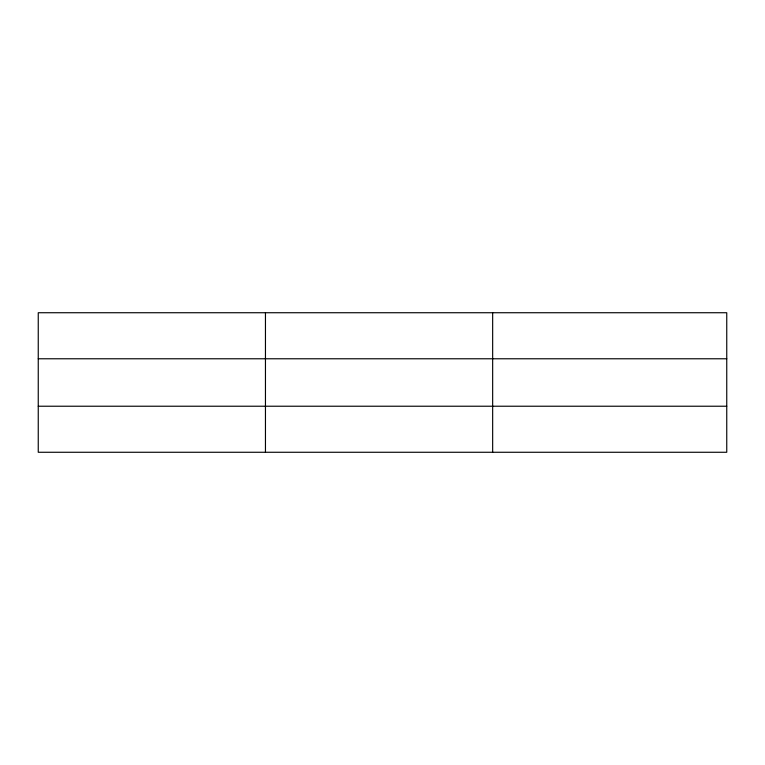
<?xml version="1.0" encoding="UTF-8"?>
<svg xmlns="http://www.w3.org/2000/svg" width="765" height="765" viewBox="0 0 765 765"><rect width="100%" height="100%" fill="white"/><g stroke="black" fill="none" stroke-linecap="round" stroke-linejoin="round"><path stroke-width="1.15" d="M265.455 312.732L265.455 452.268M492.66 312.732L492.66 452.268M726.75 358.775L726.75 312.732L38.25 312.732L38.25 452.268L726.75 452.268L726.75 358.775L38.25 358.775M38.25 406.225L726.75 406.225"/></g></svg>
